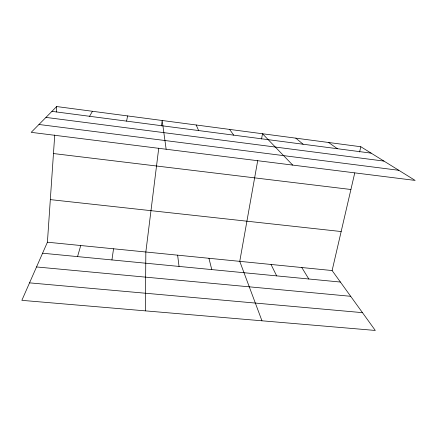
<?xml version="1.0" encoding="UTF-8"?>
<svg xmlns="http://www.w3.org/2000/svg" width="437" height="437" viewBox="0 0 437 437"><rect width="100%" height="100%" fill="white"/><g stroke="black" fill="none" stroke-linecap="round" stroke-linejoin="round"><path stroke-width="0.66" d="M145.417 310.865L145.838 252.007L158.74 148.154M47.414 242.207L332.115 270.547L375.296 330.448L21.85 300.345L47.414 242.207L54.734 134.984M56.302 111.992L56.673 106.552L360.825 146.745L415.15 180.426L31.202 132.345L56.673 106.552M161.504 125.916L162.176 120.497L166.142 149.241M111.932 259.933L113.549 248.79M257.693 160.69L239.755 261.353L261.96 320.796M261.561 139.004L262.495 133.755L292.708 165.093M126.583 121.131L127.604 115.925M332.115 270.547L354.74 172.986M359.607 151.989L360.825 146.745M77.54 256.606L80.747 245.523M89.585 116.291L92.442 111.282M29.536 282.859L362.47 312.652M36.533 266.952L350.676 296.297M42.575 253.22L340.412 282.051M50.321 199.616L341.16 231.539M53.467 153.551L350.911 189.494M38.969 124.479L398.817 170.299M45.956 117.406L383.954 161.089M51.927 111.359L371.117 153.13M328.591 142.489L337.408 148.717M295.822 138.158L303.103 144.226M229.605 129.407L233.708 135.148M301.803 267.531L308.795 278.992M271.022 264.467L276.659 275.878M196.175 124.987L198.622 130.559M208.93 258.283L211.781 269.602M177.63 255.17L179.039 266.428"/></g></svg>
